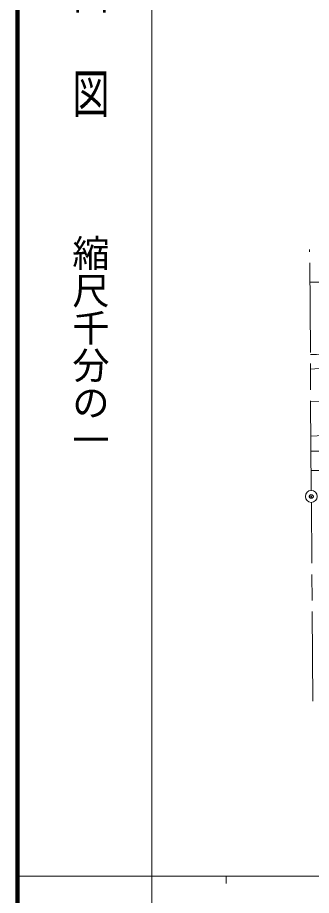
# Model space of a CAD drawing. Units: millimetres, scale not verified. Extents: x 40000 to 680000, y 20000 to 380000.
# Drawn here: x 40000 to 79415, y 202409 to 320086 of the extents above; entities that cross this region are included whole.
import ezdxf
from ezdxf.enums import TextEntityAlignment as Align

# ---------------------------------------------------------------- set-up
doc = ezdxf.new("R2010")
doc.units = ezdxf.units.MM
doc.header["$LTSCALE"] = 1000
doc.header["$PDMODE"] = 32
doc.header["$PDSIZE"] = 500
doc.linetypes.add('CHAIN', pattern=[18.5, 12, -1.5, 3.5, -1.5])
for name, color, linetype, lineweight in [('M-BGD', 7, 'Continuous', 13), ('M-BMK', 2, 'CHAIN', 13), ('M-BMK-SRVR', 3, 'Continuous', 13), ('M-STR-STRD', 7, 'Continuous', 13), ('M-TTL', 2, 'Continuous', 140), ('M-TTL-BAND', 7, 'Continuous', 13)]:
    doc.layers.add(name, color=color, linetype=linetype, lineweight=lineweight)
doc.layers.add('M-OTRS', color=6, linetype='Continuous')
doc.styles.add('@ＭＳ ゴシック', font='')
doc.styles.get('@ＭＳ ゴシック').set_extended_font_data('@MS Gothic')

msp = doc.modelspace()

# ---------------------------------------------------------------- linework, layer by layer
at = {"layer": 'M-BGD'}
for points in [[(79202, 284624), (83659, 284625), (87184, 284792), (91973, 285224), (97560, 286088), (107137, 288416), (111792, 289946), (113555, 290146), (114852, 290046), (117013, 289364), (122667, 287003), (139128, 279155), (139782, 278712), (139870, 278268)], [(79267, 274929), (80073, 274929), (88143, 275561), (95016, 276470), (100647, 277645), (104039, 278520), (109825, 280272), (115570, 283101)], [(118498, 281648), (115169, 279958), (110467, 277969), (104747, 276306), (100424, 275264), (95436, 274344), (86834, 273546), (79281, 272958)], [(116164, 276153), (111885, 274469), (103949, 272135), (94327, 269940), (90314, 269164), (87033, 268721), (82777, 268555), (79310, 268665)], [(79341, 263954), (86864, 264397), (114133, 270926), (127509, 276327)]]:
    msp.add_lwpolyline(points, dxfattribs=at)
msp.add_arc((79024, 367792), 105818, 270.17914, 288.64471, dxfattribs=at)
at = {"layer": 'M-BMK'}
for p, q in [((79390, 256698), (79173, 289009)), ((79580, 228452), (79401, 255098))]:
    msp.add_line(p, q, dxfattribs=at)
at = {"layer": 'M-BMK-SRVR'}
msp.add_circle((79395, 255898), 800, dxfattribs=at)
at = {"layer": 'M-OTRS'}
msp.add_point((79395, 255898), dxfattribs=at)
at = {"layer": 'M-STR-STRD'}
msp.add_arc((79339, 360909), 101552, 270.01892, 289.65855, dxfattribs=at)
at = {"layer": 'M-TTL'}
msp.add_line((40000, 380000), (40000, 20000), dxfattribs=at)
at = {"layer": 'M-TTL-BAND'}
for p, q in [((58000, 370000), (58000, 20000)), ((40000, 205000), (579000, 205000)), ((68000, 205000), (68000, 204000))]:
    msp.add_line(p, q, dxfattribs=at)

# ---------------------------------------------------------------- texts
at = {"layer": 'M-TTL-BAND', "style": '@ＭＳ ゴシック', "width": 1.4}
msp.add_text('平  面  図', height=3666, rotation=270, dxfattribs=at).set_placement((49777, 306475), align=Align.MIDDLE_RIGHT)
at = {"layer": 'M-TTL-BAND', "style": '@ＭＳ ゴシック'}
msp.add_text('縮尺千分の一', height=3666, rotation=270, dxfattribs=at).set_placement((49777, 261030), align=Align.MIDDLE_RIGHT)

doc.saveas('drawing.dxf')
